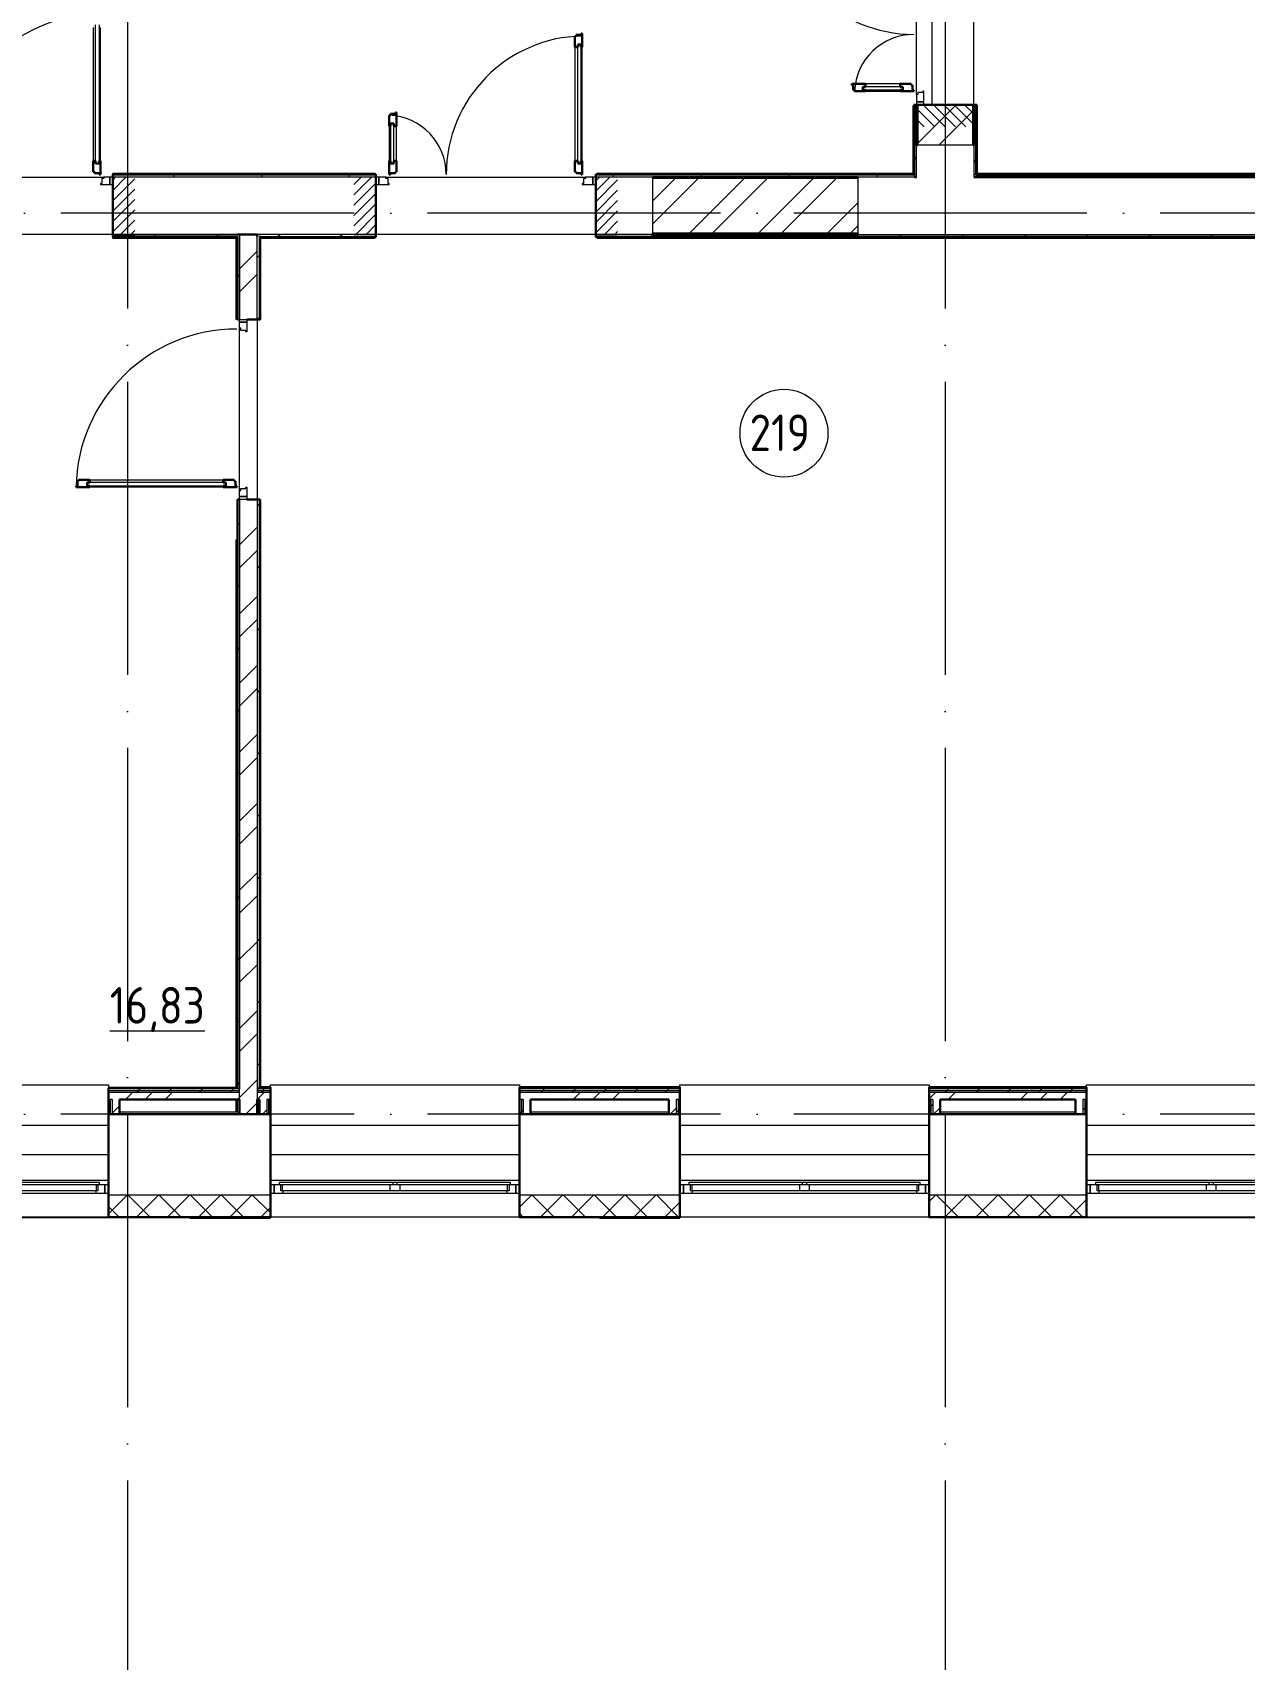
# Model space of a CAD drawing. Header units: millimetres. Extents: x -87434 to 499450, y -468665 to 122144.
# Drawn here: x 155848 to 164118, y -22363 to -11258 of the extents above; entities that cross this region are included whole.
import ezdxf

# ---------------------------------------------------------------- set-up
doc = ezdxf.new("R2010")
doc.units = ezdxf.units.MM
doc.linetypes.add('ADSK_Линия сетки', pattern=[25, 20, -2.5, 0, -2.5])
doc.linetypes.add('ADSK_Штриховая_ш2 п1_5', pattern=[4.5, 3, -1.5])
for name, color, linetype, lineweight in [('_ Окна', 7, 'Continuous', 9), ('Двери', 252, 'Continuous', 9), ('Марки помещений', 252, 'Continuous', 20), ('Ограждение', 252, 'Continuous', 9), ('Окна', 252, 'Continuous', 9), ('Оси', 252, 'Continuous', 9), ('Перекрытие', 252, 'Continuous', 18), ('Стены внутренние', 7, 'Continuous', 18), ('Стены наружные', 7, 'Continuous', 18), ('Стены штриховка', 252, 'Continuous', 9)]:
    doc.layers.add(name, color=color, linetype=linetype, lineweight=lineweight)
doc.layers.add('Двери открывание', color=7, linetype='Continuous', lineweight=9, true_color=0xc0c0c0)
doc.styles.add('GOST Common_2', font='', dxfattribs={"width": 0.9, "height": 250})
doc.styles.get('GOST Common_2').set_extended_font_data('GOST type B')

# ---------------------------------------------------------------- blocks, each defined once
blk = doc.blocks.new('2 этаж')
at = {"layer": 'Двери', "lineweight": 18, "true_color": 0x636466}
h = blk.add_hatch(dxfattribs=at)
h.set_pattern_fill('FP_2', color=251, angle=90, style=0, pattern_type=2)
h.set_pattern_definition([(135, (162076.006, -11124.253), (-35.3553, -35.3553), [])])
h.paths.add_polyline_path([(162145, -11899), (162271, -11899), (162271, -11749), (161881, -11749), (161881, -11899)])
h.paths.add_polyline_path([(161881, -10249), (162271, -10249), (162271, -10099), (161881, -10099)])
h = blk.add_hatch(dxfattribs=at)
h.set_pattern_fill('FP_2', color=251, style=0, pattern_type=2)
h.set_pattern_definition([(45, (155656.006, -12439.253), (-35.3553, 35.3553), [])])
h.paths.add_polyline_path([(156396, -12634), (156546, -12634), (156546, -12244), (156396, -12244), (156396, -12351)])
h.paths.add_polyline_path([(155166, -12634), (155166, -12244), (155016, -12244), (155016, -12634)])
h = blk.add_hatch(dxfattribs=at)
h.set_pattern_fill('FP_2', color=251, style=0, pattern_type=2)
h.set_pattern_definition([(45, (158816.006, -12439.253), (-35.3553, 35.3553), [])])
h.paths.add_polyline_path([(159841, -12634), (159841, -12244), (159691, -12244), (159691, -12634)])
h.paths.add_polyline_path([(158041, -12634), (158191, -12634), (158191, -12244), (158041, -12244)])
at = {"layer": '_ Окна', "color": 251, "lineweight": 18, "true_color": 0x636466}
for p, q in [((156277, -19162), (156282, -19179)), ((156282, -19179), (156341, -19179)), ((156295, -19162), (156283, -19162)), ((156295, -19121), (156295, -19162)), ((156341, -19121), (156303, -19121)), ((156341, -19179), (156341, -19121)), ((157534, -19121), (157496, -19121)), ((157496, -19121), (157496, -19179)), ((157496, -19179), (157555, -19179)), ((157542, -19162), (157542, -19121)), ((157554, -19162), (157542, -19162)), ((157555, -19179), (157560, -19162)), ((159082, -19162), (159087, -19179)), ((159087, -19179), (159146, -19179)), ((159100, -19162), (159088, -19162)), ((159100, -19121), (159100, -19162)), ((159146, -19121), (159108, -19121)), ((159146, -19179), (159146, -19121)), ((160329, -19121), (160291, -19121)), ((160291, -19121), (160291, -19179)), ((160291, -19179), (160350, -19179)), ((160337, -19162), (160337, -19121)), ((160349, -19162), (160337, -19162)), ((160350, -19179), (160355, -19162)), ((161877, -19162), (161882, -19179)), ((161882, -19179), (161941, -19179)), ((161895, -19162), (161883, -19162)), ((161895, -19121), (161895, -19162)), ((161941, -19121), (161903, -19121)), ((161941, -19179), (161941, -19121)), ((163104, -19121), (163066, -19121)), ((163066, -19121), (163066, -19179)), ((163066, -19179), (163125, -19179)), ((163112, -19162), (163112, -19121)), ((163124, -19162), (163112, -19162)), ((163125, -19179), (163130, -19162))]:
    blk.add_line(p, q, dxfattribs=at)
at = {"layer": '_ Окна', "color": 251, "true_color": 0x636466}
for p, q in [((156366, -19121), (156341, -19121)), ((156341, -19121), (156341, -19179)), ((156341, -19179), (156366, -19179)), ((157496, -19121), (157471, -19121)), ((157471, -19179), (157496, -19179)), ((157496, -19179), (157496, -19121)), ((159171, -19121), (159146, -19121)), ((159146, -19121), (159146, -19179)), ((159146, -19179), (159171, -19179)), ((160291, -19121), (160266, -19121)), ((160266, -19179), (160291, -19179)), ((160291, -19179), (160291, -19121)), ((161966, -19121), (161941, -19121)), ((161941, -19121), (161941, -19179)), ((161941, -19179), (161966, -19179)), ((163066, -19121), (163041, -19121)), ((163041, -19179), (163066, -19179)), ((163066, -19179), (163066, -19121))]:
    blk.add_line(p, q, dxfattribs=at)
at = {"layer": 'Двери', "color": 251, "true_color": 0x636466}
for p, q in [((156279, -12150), (156279, -11204)), ((156303, -11204), (156303, -12150)), ((156262, -11222), (156262, -12132)), ((156312, -12132), (156312, -11222)), ((159549, -11356), (159549, -12132)), ((159569, -12150), (159569, -11338)), ((159569, -11338), (159590, -11338)), ((159590, -11338), (159590, -12150)), ((159599, -12132), (159599, -11356)), ((161787, -11627), (161515, -11627)), ((161515, -11627), (161515, -11648)), ((161515, -11648), (161787, -11648)), ((161769, -11607), (161533, -11607)), ((161533, -11657), (161769, -11657)), ((161787, -11648), (161787, -11627)), ((161931, -11657), (161923, -11657)), ((161923, -11657), (161923, -11666)), ((161931, -11729), (161931, -11657)), ((161881, -11680), (161881, -11729)), ((161889, -11680), (161881, -11680)), ((161931, -11729), (161881, -11729)), ((161881, -11729), (161881, -11749)), ((161881, -11729), (161931, -11729)), ((161881, -11749), (161931, -11749)), ((161923, -11666), (161889, -11666)), ((161889, -11666), (161889, -11680)), ((161931, -11749), (161931, -11729)), ((158292, -11878), (158292, -12150)), ((158313, -11878), (158292, -11878)), ((158313, -12150), (158313, -11878)), ((158283, -11896), (158283, -12132)), ((158333, -12132), (158333, -11896)), ((156303, -12150), (156279, -12150)), ((158292, -12150), (158313, -12150)), ((159590, -12150), (159569, -12150)), ((156321, -12286), (156312, -12286)), ((156312, -12286), (156312, -12294)), ((156312, -12294), (156376, -12294)), ((156335, -12252), (156321, -12252)), ((156321, -12252), (156321, -12286)), ((156335, -12244), (156335, -12252)), ((156376, -12244), (156335, -12244)), ((156396, -12244), (156376, -12244)), ((156376, -12244), (156376, -12294)), ((156376, -12294), (156376, -12244)), ((156376, -12294), (156396, -12294)), ((156396, -12294), (156396, -12244)), ((158191, -12244), (158191, -12294)), ((158211, -12244), (158191, -12244)), ((158191, -12294), (158211, -12294)), ((158211, -12294), (158211, -12244)), ((158260, -12244), (158211, -12244)), ((158211, -12244), (158211, -12294)), ((158211, -12294), (158283, -12294)), ((158260, -12252), (158260, -12244)), ((158274, -12252), (158260, -12252)), ((158274, -12286), (158274, -12252)), ((158283, -12286), (158274, -12286)), ((158283, -12294), (158283, -12286)), ((159608, -12286), (159599, -12286)), ((159599, -12286), (159599, -12294)), ((159599, -12294), (159671, -12294)), ((159622, -12252), (159608, -12252)), ((159608, -12252), (159608, -12286)), ((159622, -12244), (159622, -12252)), ((159671, -12244), (159622, -12244)), ((159691, -12244), (159671, -12244)), ((159671, -12244), (159671, -12294)), ((159671, -12294), (159671, -12244)), ((159671, -12294), (159691, -12294)), ((159691, -12294), (159691, -12244)), ((157261, -13234), (157261, -13214)), ((157261, -13214), (157311, -13214)), ((157311, -13214), (157311, -13234)), ((157311, -13234), (157261, -13234)), ((157261, -13234), (157311, -13234)), ((157261, -13275), (157261, -13234)), ((157269, -13275), (157261, -13275)), ((157269, -13289), (157269, -13275)), ((157303, -13289), (157269, -13289)), ((157303, -13298), (157303, -13289)), ((157311, -13298), (157303, -13298)), ((157311, -13234), (157311, -13298)), ((156239, -14310), (157149, -14310)), ((157167, -14327), (156221, -14327)), ((156221, -14327), (156221, -14351)), ((156221, -14351), (157167, -14351)), ((157149, -14360), (156239, -14360)), ((157167, -14351), (157167, -14327)), ((157261, -14424), (157261, -14383)), ((157261, -14383), (157269, -14383)), ((157261, -14424), (157311, -14424)), ((157261, -14444), (157261, -14424)), ((157311, -14424), (157261, -14424)), ((157269, -14369), (157303, -14369)), ((157269, -14383), (157269, -14369)), ((157303, -14360), (157311, -14360)), ((157303, -14369), (157303, -14360)), ((157311, -14360), (157311, -14424)), ((157311, -14424), (157311, -14444)), ((157311, -14444), (157261, -14444))]:
    blk.add_line(p, q, dxfattribs=at)
at = {"layer": 'Двери', "color": 251, "lineweight": 30, "true_color": 0x636466}
for p, q in [((159557, -11280), (159549, -11280)), ((159549, -11280), (159549, -11356)), ((159591, -11271), (159557, -11271)), ((159557, -11271), (159557, -11280)), ((159599, -11262), (159591, -11262)), ((159591, -11262), (159591, -11271)), ((159599, -11356), (159599, -11262)), ((159549, -11356), (159569, -11356)), ((159569, -11356), (159569, -11338)), ((159569, -11338), (159590, -11338)), ((159590, -11338), (159590, -11356)), ((159590, -11356), (159599, -11356)), ((161533, -11607), (161439, -11607)), ((161439, -11607), (161439, -11615)), ((161439, -11615), (161448, -11615)), ((161448, -11615), (161448, -11649)), ((161448, -11649), (161457, -11649)), ((161457, -11649), (161457, -11657)), ((161457, -11657), (161533, -11657)), ((161533, -11627), (161515, -11627)), ((161515, -11627), (161515, -11648)), ((161515, -11648), (161533, -11648)), ((161533, -11607), (161533, -11627)), ((161533, -11648), (161533, -11657)), ((161845, -11607), (161769, -11607)), ((161769, -11607), (161769, -11627)), ((161769, -11627), (161787, -11627)), ((161769, -11648), (161769, -11657)), ((161787, -11648), (161769, -11648)), ((161769, -11657), (161863, -11657)), ((161787, -11627), (161787, -11648)), ((161845, -11615), (161845, -11607)), ((161854, -11615), (161845, -11615)), ((161854, -11649), (161854, -11615)), ((161863, -11649), (161854, -11649)), ((161863, -11657), (161863, -11649)), ((158291, -11820), (158283, -11820)), ((158283, -11820), (158283, -11896)), ((158325, -11811), (158291, -11811)), ((158291, -11811), (158291, -11820)), ((158292, -11878), (158292, -11896)), ((158313, -11878), (158292, -11878)), ((158313, -11896), (158313, -11878)), ((158333, -11802), (158325, -11802)), ((158325, -11802), (158325, -11811)), ((158333, -11896), (158333, -11802)), ((158292, -11896), (158283, -11896)), ((158333, -11896), (158313, -11896)), ((156262, -12132), (156262, -12208)), ((156262, -12132), (156279, -12132)), ((156262, -12208), (156270, -12208)), ((156270, -12208), (156270, -12217)), ((156279, -12132), (156279, -12150)), ((156279, -12150), (156303, -12150)), ((156303, -12132), (156312, -12132)), ((156303, -12150), (156303, -12132)), ((156312, -12226), (156312, -12132)), ((158283, -12132), (158283, -12226)), ((158292, -12132), (158283, -12132)), ((158292, -12150), (158292, -12132)), ((158313, -12150), (158292, -12150)), ((158313, -12132), (158313, -12150)), ((158333, -12132), (158313, -12132)), ((158325, -12217), (158325, -12208)), ((158325, -12208), (158333, -12208)), ((158333, -12208), (158333, -12132)), ((159549, -12132), (159549, -12208)), ((159549, -12132), (159569, -12132)), ((159549, -12208), (159557, -12208)), ((159557, -12208), (159557, -12217)), ((159569, -12132), (159569, -12150)), ((159569, -12150), (159590, -12150)), ((159590, -12132), (159599, -12132)), ((159590, -12150), (159590, -12132)), ((159599, -12226), (159599, -12132)), ((156270, -12217), (156304, -12217)), ((156304, -12217), (156304, -12226)), ((156304, -12226), (156312, -12226)), ((158283, -12226), (158291, -12226)), ((158291, -12226), (158291, -12217)), ((158291, -12217), (158325, -12217)), ((159557, -12217), (159591, -12217)), ((159591, -12217), (159591, -12226)), ((159591, -12226), (159599, -12226)), ((156154, -14318), (156163, -14318)), ((156154, -14352), (156154, -14318)), ((156163, -14310), (156239, -14310)), ((156163, -14318), (156163, -14310)), ((156239, -14310), (156239, -14327)), ((157149, -14310), (157225, -14310)), ((157149, -14310), (157149, -14327)), ((157225, -14310), (157225, -14318)), ((157225, -14318), (157234, -14318)), ((157234, -14318), (157234, -14352)), ((156145, -14352), (156154, -14352)), ((156145, -14360), (156145, -14352)), ((156239, -14360), (156145, -14360)), ((156239, -14327), (156221, -14327)), ((156221, -14327), (156221, -14351)), ((156221, -14351), (156239, -14351)), ((156239, -14351), (156239, -14360)), ((157149, -14327), (157167, -14327)), ((157149, -14351), (157149, -14360)), ((157167, -14351), (157149, -14351)), ((157243, -14360), (157149, -14360)), ((157167, -14327), (157167, -14351)), ((157234, -14352), (157243, -14352)), ((157243, -14352), (157243, -14360))]:
    blk.add_line(p, q, dxfattribs=at)
at = {"layer": 'Двери', "color": 251, "linetype": 'ADSK_Штриховая_ш2 п1_5', "true_color": 0x636466}
for p, q in [((162271, -11749), (161881, -11749)), ((161881, -11749), (161881, -11899)), ((162271, -11899), (162271, -11749)), ((156546, -12244), (156396, -12244)), ((156396, -12244), (156396, -12634)), ((158191, -12244), (158041, -12244)), ((158191, -12634), (158191, -12244)), ((159841, -12244), (159691, -12244)), ((159691, -12244), (159691, -12634)), ((156396, -12634), (156546, -12634)), ((158041, -12634), (158191, -12634)), ((159691, -12634), (159841, -12634))]:
    blk.add_line(p, q, dxfattribs=at)
at = {"layer": 'Двери открывание', "color": 251, "true_color": 0x636466}
for centre, radius, start, end in [((161863, -10323), 946, 181.0903, 270), ((156330, -12226), 1098, 90.9393, 180), ((159617, -12226), 946, 91.0903, 180), ((161863, -11675), 406, 90, 177.459), ((158265, -12226), 406, 0, 87.459), ((157243, -14378), 1098, 90, 179.0607)]:
    blk.add_arc(centre, radius, start, end, dxfattribs=at)
at = {"layer": 'Марки помещений', "color": 251, "true_color": 0x636466}
blk.add_circle((160976, -13991), 300, dxfattribs=at)
at = {"layer": 'Ограждение', "color": 251, "true_color": 0x636466}
for p, q in [((161856, -11759), (161861, -11759)), ((161856, -11759), (161856, -12219)), ((162291, -11759), (162296, -11759)), ((162296, -12219), (162296, -11759)), ((156396, -12224), (156396, -12219)), ((158181, -12219), (156396, -12219)), ((158181, -12219), (158181, -12224)), ((159701, -12224), (159701, -12219)), ((161856, -12219), (159701, -12219)), ((161856, -12219), (161861, -12224)), ((162296, -12219), (162291, -12224)), ((168076, -12219), (162296, -12219)), ((156396, -12659), (156396, -12649)), ((157236, -12659), (157246, -12649)), ((157406, -12659), (157401, -12654)), ((158181, -12654), (158181, -12659)), ((159701, -12659), (159701, -12654)), ((156396, -12659), (157236, -12659)), ((157236, -12659), (157236, -13214)), ((157406, -13214), (157406, -12659)), ((157406, -12659), (158181, -12659)), ((159701, -12659), (167586, -12659)), ((157246, -13214), (157236, -13214)), ((157406, -13214), (157401, -13214)), ((157236, -14719), (157246, -14719)), ((157236, -14719), (157236, -18459)), ((157401, -14719), (157406, -14719)), ((157406, -18454), (157406, -14719)), ((154666, -18439), (156366, -18439)), ((156366, -18439), (156366, -18459)), ((157236, -18539), (157236, -18624)), ((157246, -18624), (157246, -18539)), ((157471, -18454), (157471, -18439)), ((157471, -18439), (159171, -18439)), ((159171, -18439), (159171, -18454)), ((160266, -18454), (160266, -18439)), ((160266, -18439), (161966, -18439)), ((161966, -18439), (161966, -18454)), ((163041, -18454), (163041, -18439)), ((163041, -18439), (164741, -18439)), ((154666, -18714), (156366, -18714)), ((157471, -18714), (159171, -18714)), ((160266, -18714), (161966, -18714)), ((163041, -18714), (164741, -18714)), ((154666, -18914), (156366, -18914)), ((157471, -18914), (159171, -18914)), ((160266, -18914), (161966, -18914)), ((163041, -18914), (164741, -18914)), ((154666, -19089), (156366, -19089)), ((157471, -19089), (159171, -19089)), ((160266, -19089), (161966, -19089)), ((163041, -19089), (164741, -19089))]:
    blk.add_line(p, q, dxfattribs=at)
at = {"layer": 'Окна', "color": 251, "true_color": 0x636466}
for p, q in [((154750, -19179), (156282, -19179)), ((155531, -19104), (156303, -19104)), ((156303, -19121), (155531, -19121)), ((156283, -19162), (155551, -19162)), ((156283, -19121), (156283, -19162)), ((156303, -19104), (156303, -19121)), ((157534, -19104), (158306, -19104)), ((157534, -19121), (157534, -19104)), ((158306, -19121), (157534, -19121)), ((157554, -19162), (157554, -19121)), ((158286, -19162), (157554, -19162)), ((157555, -19179), (159087, -19179)), ((158286, -19121), (158286, -19162)), ((158356, -19162), (158286, -19162)), ((158306, -19104), (158336, -19104)), ((158306, -19104), (158306, -19121)), ((158336, -19121), (158306, -19121)), ((158336, -19104), (159108, -19104)), ((158336, -19121), (158336, -19104)), ((159108, -19121), (158336, -19121)), ((158356, -19162), (158356, -19121)), ((159088, -19162), (158356, -19162)), ((159088, -19121), (159088, -19162)), ((159108, -19104), (159108, -19121)), ((160329, -19104), (161101, -19104)), ((160329, -19121), (160329, -19104)), ((161101, -19121), (160329, -19121)), ((160349, -19162), (160349, -19121)), ((161081, -19162), (160349, -19162)), ((160350, -19179), (161882, -19179)), ((161081, -19121), (161081, -19162)), ((161151, -19162), (161081, -19162)), ((161101, -19104), (161131, -19104)), ((161101, -19104), (161101, -19121)), ((161131, -19121), (161101, -19121)), ((161131, -19104), (161903, -19104)), ((161131, -19121), (161131, -19104)), ((161903, -19121), (161131, -19121)), ((161151, -19162), (161151, -19121)), ((161883, -19162), (161151, -19162)), ((161883, -19121), (161883, -19162)), ((161903, -19104), (161903, -19121)), ((163104, -19104), (163876, -19104)), ((163104, -19121), (163104, -19104)), ((163876, -19121), (163104, -19121)), ((163124, -19162), (163124, -19121)), ((163856, -19162), (163124, -19162)), ((163125, -19179), (164657, -19179)), ((163856, -19121), (163856, -19162)), ((163926, -19162), (163856, -19162)), ((163876, -19104), (163906, -19104)), ((163876, -19104), (163876, -19121)), ((163906, -19121), (163876, -19121)), ((163906, -19104), (164678, -19104)), ((163906, -19121), (163906, -19104)), ((164678, -19121), (163906, -19121)), ((163926, -19162), (163926, -19121)), ((164658, -19162), (163926, -19162))]:
    blk.add_line(p, q, dxfattribs=at)
at = {"layer": 'Оси', "color": 251, "linetype": 'ADSK_Линия сетки', "ltscale": 100, "true_color": 0x636466}
for p, q in [((156496, -1139), (156496, -32265)), ((162076, -1139), (162076, -32265)), ((170543, -12489), (93566, -12489)), ((170543, -18639), (93604, -18639))]:
    blk.add_line(p, q, dxfattribs=at)
at = {"layer": 'Перекрытие', "color": 251, "ltscale": 100, "true_color": 0x636466}
for p, q in [((161986, -10249), (161986, -11749)), ((162266, -11749), (162271, -11749))]:
    blk.add_line(p, q, dxfattribs=at)
at = {"layer": 'Стены внутренние', "color": 251, "true_color": 0x636466}
for p, q in [((162271, -11749), (162271, -8989)), ((161881, -11680), (161881, -10318)), ((162266, -12024), (161886, -12024)), ((155227, -12244), (156335, -12244)), ((158191, -12244), (156396, -12244)), ((158260, -12244), (159622, -12244)), ((160081, -12244), (159691, -12244)), ((160081, -12629), (160081, -12249)), ((161866, -12244), (161481, -12244)), ((161481, -12249), (161481, -12629)), ((161881, -12244), (161881, -12244)), ((157246, -12634), (154926, -12634)), ((159691, -12634), (158191, -12634)), ((161481, -12634), (167616, -12634)), ((156366, -19189), (157471, -19189)), ((159171, -19189), (160266, -19189)), ((161966, -19189), (163041, -19189)), ((156366, -19341), (154666, -19341)), ((159171, -19341), (157471, -19341)), ((161966, -19341), (160266, -19341)), ((164741, -19341), (163041, -19341))]:
    blk.add_line(p, q, dxfattribs=at)
at = {"layer": 'Стены внутренние', "color": 251, "lineweight": 30, "true_color": 0x636466}
for p, q in [((161886, -12024), (161881, -12024)), ((162271, -12024), (162266, -12024)), ((156396, -12244), (156396, -12634)), ((158191, -12634), (158191, -12244)), ((159691, -12244), (159691, -12634)), ((160081, -12249), (160081, -12244)), ((161481, -12244), (161481, -12249)), ((161881, -12244), (161866, -12244)), ((168101, -12244), (162271, -12244)), ((160081, -12634), (160081, -12629)), ((161481, -12629), (161481, -12634)), ((156366, -18639), (156366, -19341)), ((157261, -18639), (156441, -18639)), ((157396, -18639), (157381, -18639)), ((157471, -19341), (157471, -18639)), ((159171, -18639), (159171, -19341)), ((160191, -18639), (159246, -18639)), ((160266, -19341), (160266, -18639)), ((161966, -18639), (161966, -19341)), ((162966, -18639), (162041, -18639)), ((163041, -19341), (163041, -18639)), ((156366, -19341), (157471, -19341)), ((159171, -19341), (160266, -19341)), ((161966, -19341), (163041, -19341))]:
    blk.add_line(p, q, dxfattribs=at)
at = {"layer": 'Стены внутренние', "color": 251, "linetype": 'Continuous', "lineweight": 9, "true_color": 0x636466}
for p, q in [((156368, -19318), (156497, -19189)), ((156649, -19339), (156499, -19189)), ((156559, -19339), (156709, -19189)), ((156861, -19339), (156711, -19189)), ((156771, -19339), (156921, -19189)), ((157073, -19339), (156923, -19189)), ((156984, -19339), (157134, -19189)), ((157285, -19339), (157135, -19189)), ((157196, -19339), (157346, -19189)), ((157469, -19311), (157347, -19189)), ((159173, -19271), (159255, -19189)), ((159406, -19339), (159256, -19189)), ((159317, -19339), (159467, -19189)), ((159619, -19339), (159469, -19189)), ((159529, -19339), (159679, -19189)), ((159831, -19339), (159681, -19189)), ((159741, -19339), (159891, -19189)), ((160043, -19339), (159893, -19189)), ((159953, -19339), (160103, -19189)), ((160255, -19339), (160105, -19189)), ((161966, -19236), (162013, -19189)), ((162164, -19339), (162014, -19189)), ((162075, -19339), (162225, -19189)), ((162376, -19339), (162226, -19189)), ((162287, -19339), (162437, -19189)), ((162588, -19339), (162438, -19189)), ((162499, -19339), (162649, -19189)), ((162801, -19339), (162651, -19189)), ((162711, -19339), (162861, -19189)), ((163013, -19339), (162863, -19189)), ((156437, -19339), (156368, -19271)), ((157408, -19339), (157469, -19278)), ((159173, -19313), (159171, -19309)), ((159194, -19339), (159173, -19318)), ((160166, -19339), (160266, -19239)), ((162923, -19339), (163041, -19222)), ((156470, -19339), (156469, -19341)), ((156491, -19341), (156490, -19339)), ((156726, -19341), (156725, -19339)), ((157312, -19341), (157311, -19339)), ((159286, -19339), (159285, -19341)), ((161984, -19340), (161983, -19341)), ((162005, -19341), (162004, -19339)), ((162592, -19341), (162590, -19339))]:
    blk.add_line(p, q, dxfattribs=at)
at = {"layer": 'Стены наружные', "color": 251, "lineweight": 30, "true_color": 0x636466}
for p, q in [((161881, -11749), (161861, -11749)), ((161861, -11749), (161861, -12224)), ((161881, -12024), (161881, -11749)), ((162266, -11749), (161886, -11749)), ((161886, -11749), (161886, -12024)), ((162266, -12024), (162266, -11749)), ((162291, -11749), (162271, -11749)), ((162271, -11749), (162271, -12024)), ((162291, -12224), (162291, -11749)), ((156396, -12224), (156396, -12244)), ((158191, -12224), (156396, -12224)), ((158191, -12244), (158191, -12224)), ((159691, -12224), (159691, -12244)), ((161861, -12224), (159691, -12224)), ((160081, -12244), (161481, -12244)), ((161481, -12249), (160081, -12249)), ((161866, -12224), (161866, -12229)), ((162271, -12244), (168101, -12244)), ((162286, -12229), (162286, -12224)), ((168096, -12229), (162286, -12229)), ((168091, -12224), (162291, -12224)), ((156396, -12634), (156396, -12649)), ((156396, -12649), (157246, -12649)), ((157381, -12634), (157246, -12634)), ((157246, -12649), (157246, -13214)), ((157381, -12649), (157381, -12634)), ((157396, -12649), (157401, -12649)), ((157401, -13214), (157401, -12654)), ((157401, -12654), (158191, -12654)), ((158191, -12654), (158191, -12634)), ((159691, -12634), (159691, -12654)), ((159691, -12654), (167586, -12654)), ((160081, -12629), (161481, -12629)), ((161481, -12634), (160081, -12634)), ((157246, -13214), (157261, -13214)), ((157311, -13214), (157401, -13214)), ((157261, -14444), (157246, -14444)), ((157246, -14444), (157246, -18459)), ((157401, -14444), (157311, -14444)), ((157401, -18454), (157401, -14444)), ((157246, -18459), (156366, -18459)), ((156366, -18459), (156366, -18639)), ((156441, -18539), (157261, -18539)), ((156441, -18639), (156441, -18539)), ((157261, -18464), (157261, -18459)), ((157261, -18539), (157261, -18639)), ((157381, -18464), (157396, -18464)), ((157396, -18464), (157381, -18464)), ((157381, -18639), (157381, -18539)), ((157381, -18539), (157396, -18539)), ((157396, -18459), (157396, -18454)), ((157396, -18539), (157396, -18639)), ((157471, -18454), (157401, -18454)), ((157471, -18639), (157471, -18454)), ((159171, -18454), (159171, -18639)), ((160266, -18454), (159171, -18454)), ((159246, -18539), (160191, -18539)), ((159246, -18639), (159246, -18539)), ((160191, -18539), (160191, -18639)), ((160266, -18639), (160266, -18454)), ((161966, -18454), (161966, -18639)), ((163041, -18454), (161966, -18454)), ((162041, -18539), (162966, -18539)), ((162041, -18639), (162041, -18539)), ((162966, -18539), (162966, -18639)), ((163041, -18639), (163041, -18454)), ((156366, -18639), (156441, -18639)), ((157261, -18639), (157381, -18639)), ((157396, -18639), (157471, -18639)), ((159171, -18639), (159246, -18639)), ((160191, -18639), (160266, -18639)), ((161966, -18639), (162041, -18639)), ((162966, -18639), (163041, -18639)), ((157471, -19341), (156921, -19341)), ((156921, -19341), (156921, -19346)), ((156921, -19346), (157471, -19346)), ((157471, -19346), (157471, -19341)), ((160266, -19341), (159716, -19341)), ((159716, -19341), (159716, -19346)), ((159716, -19346), (160266, -19346)), ((160266, -19346), (160266, -19341))]:
    blk.add_line(p, q, dxfattribs=at)
at = {"layer": 'Стены наружные', "color": 251, "linetype": 'Continuous', "lineweight": 9, "true_color": 0x636466}
for p, q in [((161861, -11775), (161866, -11770)), ((161886, -12014), (162151, -11749)), ((162286, -11774), (162291, -11769)), ((161861, -11846), (161866, -11841)), ((162033, -12024), (162266, -11791)), ((162286, -11845), (162291, -11840)), ((161861, -11916), (161866, -11911)), ((161861, -11987), (161866, -11982)), ((162286, -11916), (162291, -11911)), ((162286, -11986), (162291, -11981)), ((161861, -12058), (161866, -12053)), ((162286, -12057), (162291, -12052)), ((161861, -12128), (161866, -12123)), ((161861, -12199), (161866, -12194)), ((161866, -12123), (161881, -12108)), ((162271, -12143), (162286, -12128)), ((162286, -12128), (162291, -12123)), ((162286, -12198), (162291, -12193)), ((156457, -12229), (156462, -12224)), ((156528, -12229), (156533, -12224)), ((156598, -12229), (156603, -12224)), ((156669, -12229), (156674, -12224)), ((156740, -12229), (156745, -12224)), ((156810, -12229), (156815, -12224)), ((156812, -12244), (156812, -12229)), ((156881, -12229), (156886, -12224)), ((156952, -12229), (156957, -12224)), ((157023, -12229), (157028, -12224)), ((157093, -12229), (157098, -12224)), ((157164, -12229), (157169, -12224)), ((157235, -12229), (157240, -12224)), ((157305, -12229), (157310, -12224)), ((157376, -12229), (157381, -12224)), ((157412, -12244), (157412, -12229)), ((157447, -12229), (157452, -12224)), ((157517, -12229), (157522, -12224)), ((157588, -12229), (157593, -12224)), ((157659, -12229), (157664, -12224)), ((157730, -12229), (157735, -12224)), ((157800, -12229), (157805, -12224)), ((157871, -12229), (157876, -12224)), ((157942, -12229), (157947, -12224)), ((158012, -12229), (158017, -12224)), ((158012, -12244), (158012, -12229)), ((158083, -12229), (158088, -12224)), ((158154, -12229), (158159, -12224)), ((159710, -12229), (159715, -12224)), ((159780, -12229), (159785, -12224)), ((159812, -12244), (159812, -12229)), ((159851, -12229), (159856, -12224)), ((159922, -12229), (159927, -12224)), ((159992, -12229), (159997, -12224)), ((160063, -12229), (160068, -12224)), ((160081, -12405), (160237, -12249)), ((160081, -12562), (160394, -12249)), ((160134, -12229), (160139, -12224)), ((160204, -12229), (160209, -12224)), ((160275, -12229), (160280, -12224)), ((160328, -12629), (160708, -12249)), ((160346, -12229), (160351, -12224)), ((160412, -12244), (160412, -12229)), ((160417, -12229), (160422, -12224)), ((160485, -12629), (160865, -12249)), ((160487, -12229), (160492, -12224)), ((160558, -12229), (160563, -12224)), ((160629, -12229), (160634, -12224)), ((160699, -12229), (160704, -12224)), ((160770, -12229), (160775, -12224)), ((160800, -12629), (161180, -12249)), ((160841, -12229), (160846, -12224)), ((160912, -12229), (160917, -12224)), ((160957, -12629), (161337, -12249)), ((160982, -12229), (160987, -12224)), ((161012, -12244), (161012, -12229)), ((161053, -12229), (161058, -12224)), ((161124, -12229), (161129, -12224)), ((161194, -12229), (161199, -12224)), ((161265, -12229), (161270, -12224)), ((161336, -12229), (161341, -12224)), ((161407, -12229), (161412, -12224)), ((161477, -12229), (161482, -12224)), ((161548, -12229), (161553, -12224)), ((161612, -12244), (161612, -12229)), ((161619, -12229), (161624, -12224)), ((161689, -12229), (161694, -12224)), ((161760, -12229), (161765, -12224)), ((161831, -12229), (161836, -12224)), ((162326, -12229), (162331, -12224)), ((162397, -12229), (162402, -12224)), ((162467, -12229), (162472, -12224)), ((162538, -12229), (162543, -12224)), ((162594, -12244), (162609, -12229)), ((162609, -12229), (162614, -12224)), ((162679, -12229), (162684, -12224)), ((162750, -12229), (162755, -12224)), ((162821, -12229), (162826, -12224)), ((162892, -12229), (162897, -12224)), ((162962, -12229), (162967, -12224)), ((163018, -12244), (163033, -12229)), ((163033, -12229), (163038, -12224)), ((163104, -12229), (163109, -12224)), ((163174, -12229), (163179, -12224)), ((163245, -12229), (163250, -12224)), ((163316, -12229), (163321, -12224)), ((163386, -12229), (163391, -12224)), ((163442, -12244), (163457, -12229)), ((163457, -12229), (163462, -12224)), ((163528, -12229), (163533, -12224)), ((163599, -12229), (163604, -12224)), ((163669, -12229), (163674, -12224)), ((163740, -12229), (163745, -12224)), ((163811, -12229), (163816, -12224)), ((163866, -12244), (163881, -12229)), ((163881, -12229), (163886, -12224)), ((163952, -12229), (163957, -12224)), ((164023, -12229), (164028, -12224)), ((164094, -12229), (164099, -12224)), ((161271, -12629), (161481, -12419)), ((156673, -12649), (156688, -12634)), ((157097, -12649), (157112, -12634)), ((157446, -12654), (157451, -12649)), ((157517, -12654), (157522, -12649)), ((157522, -12649), (157537, -12634)), ((157587, -12654), (157592, -12649)), ((157658, -12654), (157663, -12649)), ((157729, -12654), (157734, -12649)), ((157800, -12654), (157805, -12649)), ((157870, -12654), (157875, -12649)), ((157941, -12654), (157946, -12649)), ((157946, -12649), (157961, -12634)), ((158012, -12654), (158017, -12649)), ((158082, -12654), (158087, -12649)), ((158153, -12654), (158158, -12649)), ((159709, -12654), (159714, -12649)), ((159779, -12654), (159784, -12649)), ((159850, -12654), (159855, -12649)), ((159921, -12654), (159926, -12649)), ((159992, -12654), (159997, -12649)), ((160062, -12654), (160067, -12649)), ((160067, -12649), (160082, -12634)), ((160133, -12654), (160138, -12649)), ((160204, -12654), (160209, -12649)), ((160274, -12654), (160279, -12649)), ((160345, -12654), (160350, -12649)), ((160416, -12654), (160421, -12649)), ((160487, -12654), (160492, -12649)), ((160492, -12649), (160507, -12634)), ((160557, -12654), (160562, -12649)), ((160628, -12654), (160633, -12649)), ((160699, -12654), (160704, -12649)), ((160769, -12654), (160774, -12649)), ((160840, -12654), (160845, -12649)), ((160911, -12654), (160916, -12649)), ((160916, -12649), (160931, -12634)), ((160982, -12654), (160987, -12649)), ((161052, -12654), (161057, -12649)), ((161123, -12654), (161128, -12649)), ((161194, -12654), (161199, -12649)), ((161264, -12654), (161269, -12649)), ((161335, -12654), (161340, -12649)), ((161340, -12649), (161355, -12634)), ((161406, -12654), (161411, -12649)), ((161428, -12629), (161481, -12576)), ((161477, -12654), (161482, -12649)), ((161547, -12654), (161552, -12649)), ((161618, -12654), (161623, -12649)), ((161689, -12654), (161694, -12649)), ((161759, -12654), (161764, -12649)), ((161764, -12649), (161779, -12634)), ((161830, -12654), (161835, -12649)), ((161901, -12654), (161906, -12649)), ((161972, -12654), (161977, -12649)), ((162042, -12654), (162047, -12649)), ((162113, -12654), (162118, -12649)), ((162184, -12654), (162189, -12649)), ((162189, -12649), (162204, -12634)), ((162254, -12654), (162259, -12649)), ((162325, -12654), (162330, -12649)), ((162396, -12654), (162401, -12649)), ((162467, -12654), (162472, -12649)), ((162537, -12654), (162542, -12649)), ((162608, -12654), (162613, -12649)), ((162613, -12649), (162628, -12634)), ((162679, -12654), (162684, -12649)), ((162749, -12654), (162754, -12649)), ((162820, -12654), (162825, -12649)), ((162891, -12654), (162896, -12649)), ((162961, -12654), (162966, -12649)), ((163032, -12654), (163037, -12649)), ((163037, -12649), (163052, -12634)), ((163103, -12654), (163108, -12649)), ((163174, -12654), (163179, -12649)), ((163244, -12654), (163249, -12649)), ((163315, -12654), (163320, -12649)), ((163386, -12654), (163391, -12649)), ((163456, -12654), (163461, -12649)), ((163461, -12649), (163476, -12634)), ((163527, -12654), (163532, -12649)), ((163598, -12654), (163603, -12649)), ((163669, -12654), (163674, -12649)), ((163739, -12654), (163744, -12649)), ((163810, -12654), (163815, -12649)), ((163881, -12654), (163886, -12649)), ((163886, -12649), (163901, -12634)), ((163951, -12654), (163956, -12649)), ((164022, -12654), (164027, -12649)), ((164093, -12654), (164098, -12649)), ((157261, -12868), (157381, -12748)), ((157396, -12704), (157401, -12699)), ((157396, -12775), (157401, -12770)), ((157381, -12790), (157396, -12775)), ((157396, -12846), (157401, -12841)), ((157246, -12925), (157261, -12910)), ((157261, -13025), (157381, -12905)), ((157396, -12916), (157401, -12911)), ((157396, -12987), (157401, -12982)), ((157396, -13058), (157401, -13053)), ((157381, -13214), (157396, -13199)), ((157396, -13129), (157401, -13124)), ((157396, -13199), (157401, -13194)), ((157381, -14487), (157396, -14472)), ((157396, -14472), (157401, -14467)), ((157396, -14543), (157401, -14538)), ((157246, -14622), (157261, -14607)), ((157261, -14753), (157381, -14633)), ((157396, -14613), (157401, -14608)), ((157396, -14684), (157401, -14679)), ((157396, -14755), (157401, -14750)), ((157261, -14911), (157381, -14791)), ((157396, -14826), (157401, -14821)), ((157381, -14911), (157396, -14896)), ((157396, -14896), (157401, -14891)), ((157396, -14967), (157401, -14962)), ((157246, -15046), (157261, -15031)), ((157396, -15038), (157401, -15033)), ((157261, -15225), (157381, -15105)), ((157396, -15108), (157401, -15103)), ((157396, -15179), (157401, -15174)), ((157261, -15382), (157381, -15262)), ((157381, -15336), (157396, -15321)), ((157396, -15250), (157401, -15245)), ((157396, -15321), (157401, -15316)), ((157396, -15391), (157401, -15386)), ((157246, -15471), (157261, -15456)), ((157396, -15462), (157401, -15457)), ((157396, -15533), (157401, -15528)), ((157261, -15696), (157381, -15576)), ((157396, -15603), (157401, -15598)), ((157261, -15854), (157381, -15734)), ((157381, -15760), (157396, -15745)), ((157396, -15674), (157401, -15669)), ((157396, -15745), (157401, -15740)), ((157396, -15816), (157401, -15811)), ((157246, -15895), (157261, -15880)), ((157396, -15886), (157401, -15881)), ((157396, -15957), (157401, -15952)), ((157261, -16168), (157381, -16048)), ((157396, -16028), (157401, -16023)), ((157396, -16098), (157401, -16093)), ((157261, -16325), (157381, -16205)), ((157381, -16184), (157396, -16169)), ((157396, -16169), (157401, -16164)), ((157246, -16319), (157261, -16304)), ((157396, -16240), (157401, -16235)), ((157396, -16311), (157401, -16306)), ((157396, -16381), (157401, -16376)), ((157261, -16639), (157381, -16519)), ((157396, -16452), (157401, -16447)), ((157396, -16523), (157401, -16518)), ((157381, -16608), (157396, -16593)), ((157396, -16593), (157401, -16588)), ((157246, -16743), (157261, -16728)), ((157261, -16796), (157381, -16676)), ((157396, -16664), (157401, -16659)), ((157396, -16735), (157401, -16730)), ((157396, -16806), (157401, -16801)), ((157396, -16876), (157401, -16871)), ((157396, -16947), (157401, -16942)), ((157261, -17111), (157381, -16991)), ((157381, -17033), (157396, -17018)), ((157396, -17018), (157401, -17013)), ((157396, -17088), (157401, -17083)), ((157246, -17168), (157261, -17153)), ((157261, -17268), (157381, -17148)), ((157396, -17159), (157401, -17154)), ((157396, -17230), (157401, -17225)), ((157396, -17300), (157401, -17295)), ((157396, -17371), (157401, -17366)), ((157261, -17582), (157381, -17462)), ((157381, -17457), (157396, -17442)), ((157396, -17442), (157401, -17437)), ((157396, -17513), (157401, -17508)), ((157246, -17592), (157261, -17577)), ((157261, -17739), (157381, -17619)), ((157396, -17583), (157401, -17578)), ((157396, -17654), (157401, -17649)), ((157396, -17725), (157401, -17720)), ((157381, -17881), (157396, -17866)), ((157396, -17795), (157401, -17790)), ((157396, -17866), (157401, -17861)), ((157261, -18054), (157381, -17934)), ((157396, -17937), (157401, -17932)), ((157246, -18016), (157261, -18001)), ((157261, -18211), (157381, -18091)), ((157396, -18008), (157401, -18003)), ((157396, -18078), (157401, -18073)), ((157396, -18149), (157401, -18144)), ((157381, -18305), (157396, -18290)), ((157396, -18220), (157401, -18215)), ((157396, -18290), (157401, -18285)), ((157246, -18440), (157261, -18425)), ((157261, -18525), (157381, -18405)), ((157396, -18361), (157401, -18356)), ((157396, -18432), (157401, -18427)), ((156366, -18472), (156374, -18464)), ((156374, -18464), (156379, -18459)), ((156483, -18539), (156533, -18489)), ((156561, -18489), (156573, -18477)), ((156573, -18477), (156586, -18464)), ((156618, -18539), (156668, -18489)), ((156753, -18539), (156803, -18489)), ((156773, -18489), (156785, -18477)), ((156785, -18477), (156798, -18464)), ((156798, -18464), (156803, -18459)), ((156985, -18489), (156998, -18477)), ((156998, -18477), (157010, -18464)), ((157197, -18489), (157210, -18477)), ((157210, -18477), (157222, -18464)), ((157222, -18464), (157227, -18459)), ((157247, -18539), (157261, -18525)), ((157382, -18539), (157432, -18489)), ((157409, -18489), (157422, -18477)), ((157422, -18477), (157434, -18464)), ((157439, -18459), (157444, -18454)), ((159207, -18459), (159212, -18454)), ((159278, -18459), (159283, -18454)), ((159319, -18489), (159331, -18477)), ((159331, -18477), (159344, -18464)), ((159344, -18464), (159349, -18459)), ((159349, -18459), (159354, -18454)), ((159419, -18459), (159424, -18454)), ((159490, -18459), (159495, -18454)), ((159531, -18489), (159543, -18477)), ((159537, -18539), (159587, -18489)), ((159543, -18477), (159556, -18464)), ((159561, -18459), (159566, -18454)), ((159631, -18459), (159636, -18454)), ((159672, -18539), (159722, -18489)), ((159702, -18459), (159707, -18454)), ((159743, -18489), (159755, -18477)), ((159755, -18477), (159768, -18464)), ((159768, -18464), (159773, -18459)), ((159773, -18459), (159778, -18454)), ((159806, -18539), (159856, -18489)), ((159843, -18459), (159848, -18454)), ((159914, -18459), (159919, -18454)), ((159955, -18489), (159967, -18477)), ((159967, -18477), (159980, -18464)), ((159985, -18459), (159990, -18454)), ((160056, -18459), (160061, -18454)), ((160126, -18459), (160131, -18454)), ((160167, -18489), (160180, -18477)), ((160180, -18477), (160192, -18464)), ((160192, -18464), (160197, -18459)), ((160197, -18459), (160202, -18454)), ((161966, -18458), (161970, -18454)), ((161966, -18535), (162012, -18489)), ((162036, -18459), (162041, -18454)), ((162076, -18489), (162089, -18477)), ((162089, -18477), (162101, -18464)), ((162096, -18539), (162146, -18489)), ((162106, -18459), (162111, -18454)), ((162177, -18459), (162182, -18454)), ((162248, -18459), (162253, -18454)), ((162288, -18489), (162301, -18477)), ((162301, -18477), (162313, -18464)), ((162313, -18464), (162318, -18459)), ((162318, -18459), (162323, -18454)), ((162389, -18459), (162394, -18454)), ((162460, -18459), (162465, -18454)), ((162500, -18489), (162513, -18477)), ((162513, -18477), (162525, -18464)), ((162530, -18459), (162535, -18454)), ((162590, -18539), (162640, -18489)), ((162601, -18459), (162606, -18454)), ((162672, -18459), (162677, -18454)), ((162713, -18489), (162725, -18477)), ((162725, -18477), (162738, -18464)), ((162725, -18539), (162775, -18489)), ((162738, -18464), (162743, -18459)), ((162743, -18459), (162748, -18454)), ((162813, -18459), (162818, -18454)), ((162860, -18539), (162910, -18489)), ((162884, -18459), (162889, -18454)), ((162925, -18489), (162937, -18477)), ((162937, -18477), (162950, -18464)), ((162955, -18459), (162960, -18454)), ((163025, -18459), (163030, -18454)), ((156391, -18632), (156441, -18582)), ((157304, -18639), (157381, -18562)), ((157417, -18639), (157446, -18610)), ((159171, -18637), (159184, -18624)), ((159184, -18624), (159196, -18612)), ((160200, -18639), (160241, -18598)), ((160241, -18627), (160254, -18615)), ((160254, -18615), (160266, -18602)), ((161966, -18599), (161979, -18587)), ((161979, -18587), (161991, -18574)), ((161996, -18639), (162041, -18595)), ((163016, -18610), (163029, -18598)), ((163029, -18598), (163041, -18585)), ((157315, -19346), (157312, -19341))]:
    blk.add_line(p, q, dxfattribs=at)
at = {"layer": 'Стены наружные', "color": 251, "true_color": 0x636466}
for p, q in [((161881, -12244), (161881, -12024)), ((162271, -12024), (162271, -12244)), ((158191, -12634), (157381, -12634)), ((160081, -12634), (159691, -12634)), ((157381, -13214), (157381, -14444)), ((157261, -14383), (157261, -13275)), ((156441, -18624), (157254, -18624)), ((157254, -18624), (157254, -18639)), ((157389, -18624), (157396, -18624)), ((157389, -18639), (157389, -18624)), ((159246, -18624), (160191, -18624)), ((162041, -18624), (162966, -18624)), ((156921, -19346), (153586, -19346)), ((159171, -19346), (159171, -19341)), ((159716, -19346), (159171, -19346)), ((161966, -19341), (161966, -19346)), ((162501, -19346), (161966, -19346)), ((162501, -19346), (162501, -19341)), ((162521, -19346), (162521, -19341)), ((164741, -19346), (162521, -19346))]:
    blk.add_line(p, q, dxfattribs=at)
at = {"layer": 'Стены штриховка', "color": 251, "true_color": 0x636466}
for p, q in [((161866, -11749), (161866, -12224)), ((162286, -12224), (162286, -11749)), ((158191, -12229), (156396, -12229)), ((161866, -12229), (159691, -12229)), ((161866, -12244), (161866, -12229)), ((157261, -12634), (157261, -13214)), ((157381, -13214), (157381, -12649)), ((157396, -13214), (157396, -12649)), ((157401, -12649), (158191, -12649)), ((167616, -12649), (159691, -12649)), ((157261, -14444), (157261, -18459)), ((157381, -14444), (157381, -18539)), ((157396, -18454), (157396, -14444)), ((156366, -18464), (157261, -18464)), ((157261, -18464), (156366, -18464)), ((156366, -18477), (157261, -18477)), ((156366, -18489), (157261, -18489)), ((156391, -18539), (156366, -18539)), ((156379, -18539), (156379, -18639)), ((156391, -18539), (156391, -18639)), ((157261, -18539), (157261, -18464)), ((157381, -18477), (157471, -18477)), ((157381, -18489), (157471, -18489)), ((157471, -18459), (157396, -18459)), ((157396, -18464), (157471, -18464)), ((157471, -18464), (157396, -18464)), ((157471, -18539), (157446, -18539)), ((157446, -18539), (157446, -18639)), ((157459, -18539), (157459, -18639)), ((160266, -18459), (159171, -18459)), ((159171, -18464), (160266, -18464)), ((160266, -18464), (159171, -18464)), ((159171, -18477), (160266, -18477)), ((159171, -18489), (160266, -18489)), ((159196, -18539), (159171, -18539)), ((159184, -18539), (159184, -18639)), ((159196, -18539), (159196, -18639)), ((160266, -18539), (160241, -18539)), ((160241, -18539), (160241, -18639)), ((160254, -18539), (160254, -18639)), ((163041, -18459), (161966, -18459)), ((161966, -18464), (163041, -18464)), ((163041, -18464), (161966, -18464)), ((161966, -18477), (163041, -18477)), ((161966, -18489), (163041, -18489)), ((161991, -18539), (161966, -18539)), ((161979, -18539), (161979, -18639)), ((161991, -18539), (161991, -18639)), ((163041, -18539), (163016, -18539)), ((163016, -18539), (163016, -18639)), ((163029, -18539), (163029, -18639)), ((156368, -19265), (156366, -19265)), ((156368, -19265), (156368, -19339)), ((157471, -19265), (157469, -19265)), ((157469, -19339), (157469, -19265)), ((159173, -19265), (159171, -19265)), ((159173, -19265), (159173, -19339)), ((160266, -19265), (160264, -19265)), ((160264, -19339), (160264, -19265)), ((161968, -19265), (161966, -19265)), ((161968, -19265), (161968, -19339)), ((163041, -19265), (163039, -19265)), ((163039, -19339), (163039, -19265)), ((156368, -19339), (157469, -19339)), ((159173, -19339), (160264, -19339)), ((161968, -19339), (163039, -19339))]:
    blk.add_line(p, q, dxfattribs=at)
at = {"layer": 'Марки помещений', "color": 251, "true_color": 0x636466, "style": 'GOST Common_2', "width": 0.9}
for s, p in [('219', (160741, -14113)), ('%%U16,83', (156375, -18021))]:
    blk.add_text(s, height=250, dxfattribs=at).set_placement(p)

msp = doc.modelspace()

# ---------------------------------------------------------------- block references
msp.add_blockref('2 этаж', (0, -2))

doc.saveas('drawing.dxf')
